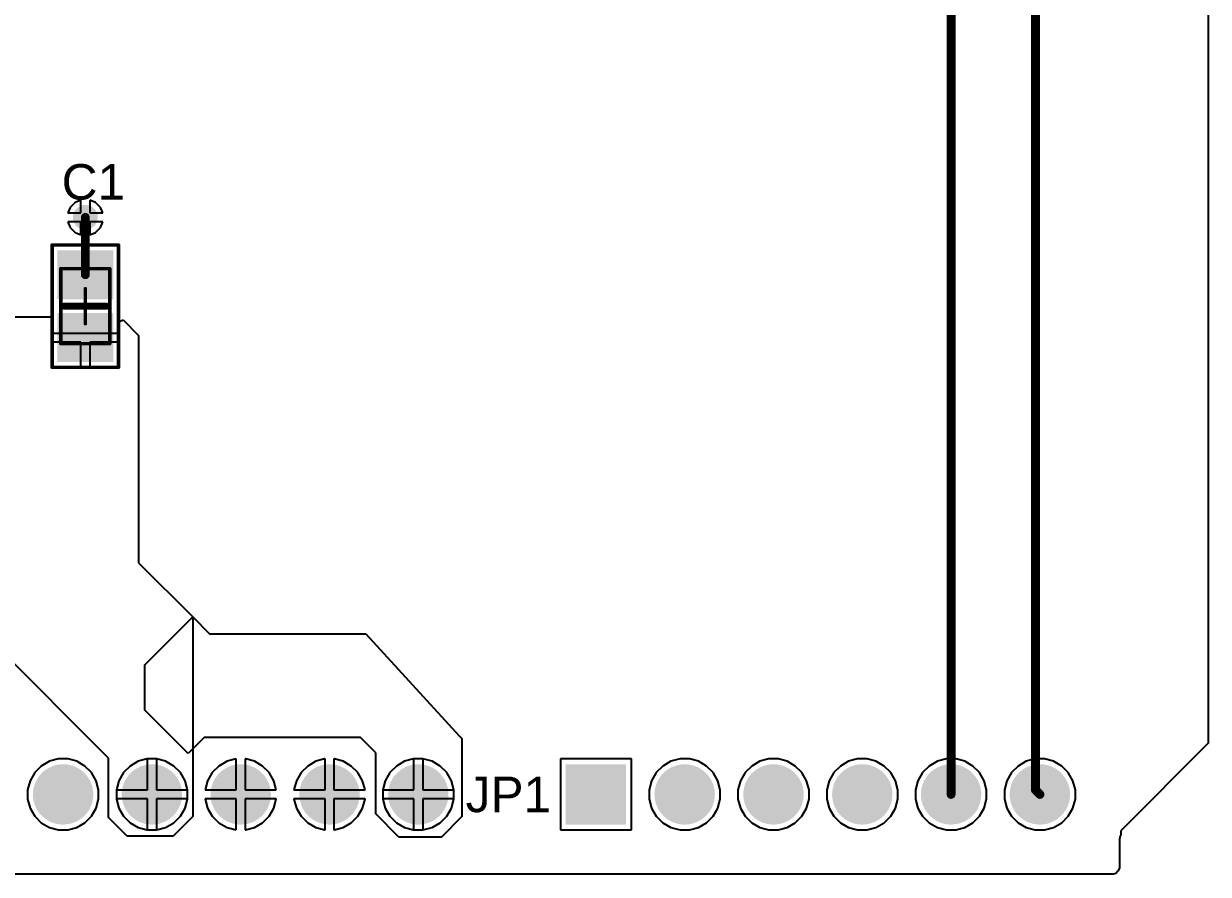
# Model space of a CAD drawing. Header units: inches. Extents: x 0 to 2.69, y 0 to 2.09.
# Drawn here: x 1.356 to 2.69, y 0.01 to 0.968 of the extents above; entities that cross this region are included whole.
import ezdxf

# ---------------------------------------------------------------- set-up
doc = ezdxf.new("R2010")
doc.units = ezdxf.units.IN
doc.header["$MEASUREMENT"] = 0
doc.styles.add('Arial', font='', dxfattribs={"height": 0.2})
doc.styles.get('Arial').set_extended_font_data('Arial')

# ---------------------------------------------------------------- blocks, each defined once
blk = doc.blocks.new('P__________1_8_6')
for color, points in [(216, [(-0.034, 0.034), (0.034, 0.034), (0.034, -0.034), (-0.034, -0.034)]), (6, [(-0.034, 0.034), (0.034, 0.034), (0.034, -0.034), (-0.034, -0.034)]), (9, [(-0.03, 0.03), (0.03, 0.03), (0.03, -0.03), (-0.03, -0.03)]), (1, [(-0.03, 0.03), (0.03, 0.03), (0.03, -0.03), (-0.03, -0.03)]), (5, [(-0.03, 0.03), (0.03, 0.03), (0.03, -0.03), (-0.03, -0.03)])]:
    blk.add_hatch(color=color).paths.add_polyline_path(points)
h = blk.add_hatch(color=156)
edge = h.paths.add_edge_path()
edge.add_arc((0, 0), 0.015, 0, 360)
h = blk.add_hatch(color=216)
edge = h.paths.add_edge_path()
edge.add_arc((0, -0.1), 0.034, 0, 360)
h = blk.add_hatch(color=6)
edge = h.paths.add_edge_path()
edge.add_arc((0, -0.1), 0.034, 0, 360)
h = blk.add_hatch(color=9)
edge = h.paths.add_edge_path()
edge.add_arc((0, -0.1), 0.03, 0, 360)
h = blk.add_hatch(color=1)
edge = h.paths.add_edge_path()
edge.add_arc((0, -0.1), 0.03, 0, 360)
h = blk.add_hatch(color=5)
edge = h.paths.add_edge_path()
edge.add_arc((0, -0.1), 0.03, 0, 360)
h = blk.add_hatch(color=156)
edge = h.paths.add_edge_path()
edge.add_arc((0, -0.1), 0.015, 0, 360)
h = blk.add_hatch(color=216)
edge = h.paths.add_edge_path()
edge.add_arc((0, -0.2), 0.034, 0, 360)
h = blk.add_hatch(color=6)
edge = h.paths.add_edge_path()
edge.add_arc((0, -0.2), 0.034, 0, 360)
h = blk.add_hatch(color=9)
edge = h.paths.add_edge_path()
edge.add_arc((0, -0.2), 0.03, 0, 360)
h = blk.add_hatch(color=1)
edge = h.paths.add_edge_path()
edge.add_arc((0, -0.2), 0.03, 0, 360)
h = blk.add_hatch(color=5)
edge = h.paths.add_edge_path()
edge.add_arc((0, -0.2), 0.03, 0, 360)
h = blk.add_hatch(color=156)
edge = h.paths.add_edge_path()
edge.add_arc((0, -0.2), 0.015, 0, 360)
h = blk.add_hatch(color=216)
edge = h.paths.add_edge_path()
edge.add_arc((0, -0.3), 0.034, 0, 360)
h = blk.add_hatch(color=6)
edge = h.paths.add_edge_path()
edge.add_arc((0, -0.3), 0.034, 0, 360)
h = blk.add_hatch(color=9)
edge = h.paths.add_edge_path()
edge.add_arc((0, -0.3), 0.03, 0, 360)
h = blk.add_hatch(color=1)
edge = h.paths.add_edge_path()
edge.add_arc((0, -0.3), 0.03, 0, 360)
h = blk.add_hatch(color=5)
edge = h.paths.add_edge_path()
edge.add_arc((0, -0.3), 0.03, 0, 360)
h = blk.add_hatch(color=156)
edge = h.paths.add_edge_path()
edge.add_arc((0, -0.3), 0.015, 0, 360)
h = blk.add_hatch(color=216)
edge = h.paths.add_edge_path()
edge.add_arc((0, -0.4), 0.034, 0, 360)
h = blk.add_hatch(color=6)
edge = h.paths.add_edge_path()
edge.add_arc((0, -0.4), 0.034, 0, 360)
h = blk.add_hatch(color=9)
edge = h.paths.add_edge_path()
edge.add_arc((0, -0.4), 0.03, 0, 360)
h = blk.add_hatch(color=1)
edge = h.paths.add_edge_path()
edge.add_arc((0, -0.4), 0.03, 0, 360)
h = blk.add_hatch(color=5)
edge = h.paths.add_edge_path()
edge.add_arc((0, -0.4), 0.03, 0, 360)
h = blk.add_hatch(color=156)
edge = h.paths.add_edge_path()
edge.add_arc((0, -0.4), 0.015, 0, 360)
h = blk.add_hatch(color=216)
edge = h.paths.add_edge_path()
edge.add_arc((0, -0.5), 0.034, 0, 360)
h = blk.add_hatch(color=6)
edge = h.paths.add_edge_path()
edge.add_arc((0, -0.5), 0.034, 0, 360)
h = blk.add_hatch(color=9)
edge = h.paths.add_edge_path()
edge.add_arc((0, -0.5), 0.03, 0, 360)
h = blk.add_hatch(color=1)
edge = h.paths.add_edge_path()
edge.add_arc((0, -0.5), 0.03, 0, 360)
h = blk.add_hatch(color=5)
edge = h.paths.add_edge_path()
edge.add_arc((0, -0.5), 0.03, 0, 360)
h = blk.add_hatch(color=156)
edge = h.paths.add_edge_path()
edge.add_arc((0, -0.5), 0.015, 0, 360)
h = blk.add_hatch(color=216)
edge = h.paths.add_edge_path()
edge.add_arc((0, -0.6), 0.034, 0, 360)
h = blk.add_hatch(color=6)
edge = h.paths.add_edge_path()
edge.add_arc((0, -0.6), 0.034, 0, 360)
h = blk.add_hatch(color=9)
edge = h.paths.add_edge_path()
edge.add_arc((0, -0.6), 0.03, 0, 360)
h = blk.add_hatch(color=1)
edge = h.paths.add_edge_path()
edge.add_arc((0, -0.6), 0.03, 0, 360)
h = blk.add_hatch(color=5)
edge = h.paths.add_edge_path()
edge.add_arc((0, -0.6), 0.03, 0, 360)
h = blk.add_hatch(color=156)
edge = h.paths.add_edge_path()
edge.add_arc((0, -0.6), 0.015, 0, 360)
h = blk.add_hatch(color=216)
edge = h.paths.add_edge_path()
edge.add_arc((0, -0.7), 0.034, 0, 360)
h = blk.add_hatch(color=6)
edge = h.paths.add_edge_path()
edge.add_arc((0, -0.7), 0.034, 0, 360)
h = blk.add_hatch(color=9)
edge = h.paths.add_edge_path()
edge.add_arc((0, -0.7), 0.03, 0, 360)
h = blk.add_hatch(color=1)
edge = h.paths.add_edge_path()
edge.add_arc((0, -0.7), 0.03, 0, 360)
h = blk.add_hatch(color=5)
edge = h.paths.add_edge_path()
edge.add_arc((0, -0.7), 0.03, 0, 360)
h = blk.add_hatch(color=156)
edge = h.paths.add_edge_path()
edge.add_arc((0, -0.7), 0.015, 0, 360)
blk = doc.blocks.new('P__________1_6_8')
for color, points in [(216, [(-0.034, 0.034), (0.034, 0.034), (0.034, -0.034), (-0.034, -0.034)]), (6, [(-0.034, 0.034), (0.034, 0.034), (0.034, -0.034), (-0.034, -0.034)]), (9, [(-0.03, 0.03), (0.03, 0.03), (0.03, -0.03), (-0.03, -0.03)]), (1, [(-0.03, 0.03), (0.03, 0.03), (0.03, -0.03), (-0.03, -0.03)]), (5, [(-0.03, 0.03), (0.03, 0.03), (0.03, -0.03), (-0.03, -0.03)])]:
    blk.add_hatch(color=color).paths.add_polyline_path(points)
h = blk.add_hatch(color=156)
edge = h.paths.add_edge_path()
edge.add_arc((0, 0), 0.015, 0, 360)
h = blk.add_hatch(color=216)
edge = h.paths.add_edge_path()
edge.add_arc((0, -0.1), 0.034, 0, 360)
h = blk.add_hatch(color=6)
edge = h.paths.add_edge_path()
edge.add_arc((0, -0.1), 0.034, 0, 360)
h = blk.add_hatch(color=9)
edge = h.paths.add_edge_path()
edge.add_arc((0, -0.1), 0.03, 0, 360)
h = blk.add_hatch(color=1)
edge = h.paths.add_edge_path()
edge.add_arc((0, -0.1), 0.03, 0, 360)
h = blk.add_hatch(color=5)
edge = h.paths.add_edge_path()
edge.add_arc((0, -0.1), 0.03, 0, 360)
h = blk.add_hatch(color=156)
edge = h.paths.add_edge_path()
edge.add_arc((0, -0.1), 0.015, 0, 360)
h = blk.add_hatch(color=216)
edge = h.paths.add_edge_path()
edge.add_arc((0, -0.2), 0.034, 0, 360)
h = blk.add_hatch(color=6)
edge = h.paths.add_edge_path()
edge.add_arc((0, -0.2), 0.034, 0, 360)
h = blk.add_hatch(color=9)
edge = h.paths.add_edge_path()
edge.add_arc((0, -0.2), 0.03, 0, 360)
h = blk.add_hatch(color=1)
edge = h.paths.add_edge_path()
edge.add_arc((0, -0.2), 0.03, 0, 360)
h = blk.add_hatch(color=5)
edge = h.paths.add_edge_path()
edge.add_arc((0, -0.2), 0.03, 0, 360)
h = blk.add_hatch(color=156)
edge = h.paths.add_edge_path()
edge.add_arc((0, -0.2), 0.015, 0, 360)
h = blk.add_hatch(color=216)
edge = h.paths.add_edge_path()
edge.add_arc((0, -0.3), 0.034, 0, 360)
h = blk.add_hatch(color=6)
edge = h.paths.add_edge_path()
edge.add_arc((0, -0.3), 0.034, 0, 360)
h = blk.add_hatch(color=9)
edge = h.paths.add_edge_path()
edge.add_arc((0, -0.3), 0.03, 0, 360)
h = blk.add_hatch(color=1)
edge = h.paths.add_edge_path()
edge.add_arc((0, -0.3), 0.03, 0, 360)
h = blk.add_hatch(color=5)
edge = h.paths.add_edge_path()
edge.add_arc((0, -0.3), 0.03, 0, 360)
h = blk.add_hatch(color=156)
edge = h.paths.add_edge_path()
edge.add_arc((0, -0.3), 0.015, 0, 360)
h = blk.add_hatch(color=216)
edge = h.paths.add_edge_path()
edge.add_arc((0, -0.4), 0.034, 0, 360)
h = blk.add_hatch(color=6)
edge = h.paths.add_edge_path()
edge.add_arc((0, -0.4), 0.034, 0, 360)
h = blk.add_hatch(color=9)
edge = h.paths.add_edge_path()
edge.add_arc((0, -0.4), 0.03, 0, 360)
h = blk.add_hatch(color=1)
edge = h.paths.add_edge_path()
edge.add_arc((0, -0.4), 0.03, 0, 360)
h = blk.add_hatch(color=5)
edge = h.paths.add_edge_path()
edge.add_arc((0, -0.4), 0.03, 0, 360)
h = blk.add_hatch(color=156)
edge = h.paths.add_edge_path()
edge.add_arc((0, -0.4), 0.015, 0, 360)
h = blk.add_hatch(color=216)
edge = h.paths.add_edge_path()
edge.add_arc((0, -0.5), 0.034, 0, 360)
h = blk.add_hatch(color=6)
edge = h.paths.add_edge_path()
edge.add_arc((0, -0.5), 0.034, 0, 360)
h = blk.add_hatch(color=9)
edge = h.paths.add_edge_path()
edge.add_arc((0, -0.5), 0.03, 0, 360)
h = blk.add_hatch(color=1)
edge = h.paths.add_edge_path()
edge.add_arc((0, -0.5), 0.03, 0, 360)
h = blk.add_hatch(color=5)
edge = h.paths.add_edge_path()
edge.add_arc((0, -0.5), 0.03, 0, 360)
h = blk.add_hatch(color=156)
edge = h.paths.add_edge_path()
edge.add_arc((0, -0.5), 0.015, 0, 360)
blk = doc.blocks.new('6_0805_N_15')
for color, points in [(216, [(-0.06305505, -0.03155895000000001), (-0.06305505, 0.03155914999999999), (-0.007810950000000006, 0.03155915000000001), (-0.007810949999999994, -0.03155895)]), (8, [(-0.05905505, -0.02755895000000001), (-0.05905505, 0.02755914999999999), (-0.01181095000000001, 0.02755915), (-0.01181094999999999, -0.02755895)]), (1, [(-0.05905505, -0.02755895000000001), (-0.05905505, 0.02755914999999999), (-0.01181095000000001, 0.02755915), (-0.01181094999999999, -0.02755895)]), (216, [(0.007811050000000006, -0.03155895000000001), (0.007811049999999994, 0.03155914999999999), (0.06305515, 0.03155915000000001), (0.06305515, -0.03155895)]), (8, [(0.01181105000000001, -0.02755895000000001), (0.01181104999999999, 0.02755914999999999), (0.05905515, 0.02755915), (0.05905515, -0.02755895)]), (1, [(0.01181105000000001, -0.02755895000000001), (0.01181104999999999, 0.02755914999999999), (0.05905515, 0.02755915), (0.05905515, -0.02755895)])]:
    blk.add_hatch(color=color).paths.add_polyline_path(points)
for points in [[(0.0688977, 0.0374017, 0.003937, 0.003937, 0), (-0.0688976, 0.0374017, 0.003937, 0.003937, 0)], [(-0.0688976, -0.0374014, 0.003937, 0.003937, 0), (-0.0688976, 0.0374017, 0.003937, 0.003937, 0)], [(0.0423229, 0.0275592, 0.003937, 0.003937, 0), (-0.0423228, 0.0275592, 0.003937, 0.003937, 0)], [(-0.0423228, -0.0275589, 0.003937, 0.003937, 0), (-0.0423228, 0.0275592, 0.003937, 0.003937, 0)], [(0, -0.023622, 0.007874, 0.007874, 0), (0, 0.023622, 0.007874, 0.007874, 0)], [(0.0423229, -0.0275589, 0.003937, 0.003937, 0), (0.0423229, 0.0275592, 0.003937, 0.003937, 0)], [(0.0688977, -0.0374014, 0.003937, 0.003937, 0), (0.0688977, 0.0374017, 0.003937, 0.003937, 0)], [(1e-07, -0.0196849, 0.003937, 0.003937, 0), (1e-07, 0.0196852, 0.003937, 0.003937, 0)], [(0.0196851, 1e-07, 0.003937, 0.003937, 0), (-0.019685, 1e-07, 0.003937, 0.003937, 0)], [(0.0423229, -0.0275589, 0.003937, 0.003937, 0), (-0.0423228, -0.0275589, 0.003937, 0.003937, 0)], [(0.0688977, -0.0374014, 0.003937, 0.003937, 0), (-0.0688976, -0.0374014, 0.003937, 0.003937, 0)]]:
    blk.add_lwpolyline(points, format="xyseb")
for points in [[(-0.0698818, 0.0374017, 0.0019685, 0.0019685, 1), (-0.0679134, 0.0374017, 0.0019685, 0.0019685, 1)], [(-0.0698818, 0.0374017, 0.0019685, 0.0019685, 1), (-0.0679134, 0.0374017, 0.0019685, 0.0019685, 1)], [(-0.043307, 0.0275592, 0.0019685, 0.0019685, 1), (-0.0413386, 0.0275592, 0.0019685, 0.0019685, 1)], [(-0.043307, 0.0275592, 0.0019685, 0.0019685, 1), (-0.0413386, 0.0275592, 0.0019685, 0.0019685, 1)], [(-0.0019685, 0.023622, 0.003937, 0.003937, 1), (0.0019685, 0.023622, 0.003937, 0.003937, 1)], [(0.0413387, 0.0275592, 0.0019685, 0.0019685, 1), (0.0433071, 0.0275592, 0.0019685, 0.0019685, 1)], [(0.0413387, 0.0275592, 0.0019685, 0.0019685, 1), (0.0433071, 0.0275592, 0.0019685, 0.0019685, 1)], [(0.0679135, 0.0374017, 0.0019685, 0.0019685, 1), (0.0698819, 0.0374017, 0.0019685, 0.0019685, 1)], [(0.0679135, 0.0374017, 0.0019685, 0.0019685, 1), (0.0698819, 0.0374017, 0.0019685, 0.0019685, 1)], [(-0.0009841, 0.0196852, 0.0019685, 0.0019685, 1), (0.0009843, 0.0196852, 0.0019685, 0.0019685, 1)], [(-0.0206692, 1e-07, 0.0019685, 0.0019685, 1), (-0.0187008, 1e-07, 0.0019685, 0.0019685, 1)], [(0.0187009, 1e-07, 0.0019685, 0.0019685, 1), (0.0206693, 1e-07, 0.0019685, 0.0019685, 1)], [(-0.043307, -0.0275589, 0.0019685, 0.0019685, 1), (-0.0413386, -0.0275589, 0.0019685, 0.0019685, 1)], [(-0.043307, -0.0275589, 0.0019685, 0.0019685, 1), (-0.0413386, -0.0275589, 0.0019685, 0.0019685, 1)], [(-0.0019685, -0.023622, 0.003937, 0.003937, 1), (0.0019685, -0.023622, 0.003937, 0.003937, 1)], [(-0.0009841, -0.0196849, 0.0019685, 0.0019685, 1), (0.0009843, -0.0196849, 0.0019685, 0.0019685, 1)], [(0.0413387, -0.0275589, 0.0019685, 0.0019685, 1), (0.0433071, -0.0275589, 0.0019685, 0.0019685, 1)], [(0.0413387, -0.0275589, 0.0019685, 0.0019685, 1), (0.0433071, -0.0275589, 0.0019685, 0.0019685, 1)], [(-0.0698818, -0.0374014, 0.0019685, 0.0019685, 1), (-0.0679134, -0.0374014, 0.0019685, 0.0019685, 1)], [(-0.0698818, -0.0374014, 0.0019685, 0.0019685, 1), (-0.0679134, -0.0374014, 0.0019685, 0.0019685, 1)], [(0.0679135, -0.0374014, 0.0019685, 0.0019685, 1), (0.0698819, -0.0374014, 0.0019685, 0.0019685, 1)], [(0.0679135, -0.0374014, 0.0019685, 0.0019685, 1), (0.0698819, -0.0374014, 0.0019685, 0.0019685, 1)]]:
    blk.add_lwpolyline(points, format="xyseb", close=True)

msp = doc.modelspace()

# ---------------------------------------------------------------- hatches: boundary and pattern name
h = msp.add_hatch(color=216)
edge = h.paths.add_edge_path()
edge.add_arc((1.425, 0.75), 0.014, 0, 360)
h = msp.add_hatch(color=6)
edge = h.paths.add_edge_path()
edge.add_arc((1.425, 0.75), 0.014, 0, 360)
h = msp.add_hatch(color=1)
edge = h.paths.add_edge_path()
edge.add_arc((1.425, 0.75), 0.01, 0, 360)
h = msp.add_hatch(color=5)
edge = h.paths.add_edge_path()
edge.add_arc((1.425, 0.75), 0.01, 0, 360)
h = msp.add_hatch(color=16)
edge = h.paths.add_edge_path()
edge.add_arc((1.425, 0.75), 0.005, 0, 360)

# ---------------------------------------------------------------- linework, layer by layer
for p, q in [((2.6896897, 1.4883101), (2.6896897, 0.1576896)), ((1.4080448, 0.7613291), (1.4054232, 0.755)), ((1.4136709, 0.7669552), (1.4080448, 0.7613291)), ((1.42, 0.7695768), (1.4136709, 0.7669552)), ((1.42, 0.755), (1.42, 0.7695768)), ((1.4363291, 0.7669552), (1.43, 0.7695768)), ((1.43, 0.7695768), (1.43, 0.755)), ((1.4419552, 0.7613291), (1.4363291, 0.7669552)), ((1.4445768, 0.755), (1.4419552, 0.7613291)), ((1.4054232, 0.755), (1.42, 0.755)), ((1.43, 0.755), (1.4445768, 0.755)), ((1.42, 0.745), (1.4054232, 0.745)), ((1.4054232, 0.745), (1.4080448, 0.7386709)), ((1.4080448, 0.7386709), (1.4136709, 0.7330448)), ((1.42, 0.7304232), (1.42, 0.745)), ((1.4445768, 0.745), (1.43, 0.745)), ((1.43, 0.745), (1.43, 0.7304232)), ((1.4363291, 0.7330448), (1.4419552, 0.7386709)), ((1.4419552, 0.7386709), (1.4445768, 0.745)), ((1.4136709, 0.7330448), (1.42, 0.7304232)), ((1.43, 0.7304232), (1.4363291, 0.7330448)), ((1.3395275, 0.638), (1.3874411, 0.638)), ((1.3874411, 0.638), (1.3874411, 0.6195669)), ((1.4625591, 0.6323698), (1.4675591, 0.6344409)), ((1.4625591, 0.6195669), (1.4625591, 0.6323698)), ((1.4675591, 0.6344409), (1.485, 0.617)), ((1.3874411, 0.6195669), (1.4625591, 0.6195669)), ((1.485, 0.617), (1.485, 0.361)), ((1.4200001, 0.6095669), (1.3874411, 0.6095669)), ((1.3874411, 0.6095669), (1.3874411, 0.5809449)), ((1.4200001, 0.5809449), (1.4200001, 0.6095669)), ((1.4625591, 0.6095669), (1.4300001, 0.6095669)), ((1.4300001, 0.6095669), (1.4300001, 0.5809449)), ((1.4625591, 0.5809449), (1.4625591, 0.6095669)), ((1.3874411, 0.5809449), (1.4200001, 0.5809449)), ((1.4300001, 0.5809449), (1.4625591, 0.5809449)), ((1.485, 0.361), (1.546, 0.3)), ((1.492, 0.246), (1.546, 0.3)), ((1.546, 0.3), (1.565, 0.281)), ((1.546, 0.3), (1.546, 0.075)), ((1.451, 0.141), (1.303, 0.289)), ((1.565, 0.281), (1.741, 0.281)), ((1.741, 0.281), (1.846, 0.166)), ((1.492, 0.195), (1.492, 0.246)), ((1.541, 0.146), (1.492, 0.195)), ((1.559, 0.164), (1.541, 0.146)), ((1.735, 0.164), (1.559, 0.164)), ((1.752, 0.147), (1.735, 0.164)), ((1.846, 0.166), (1.849, 0.163)), ((1.849, 0.163), (1.849, 0.075)), ((1.752, 0.078), (1.752, 0.147)), ((2.6896897, 0.1576896), (2.591, 0.059)), ((1.3845606, 0.1372741), (1.3754394, 0.132008)), ((1.3947339, 0.14), (1.3845606, 0.1372741)), ((1.4052661, 0.14), (1.3947339, 0.14)), ((1.4154394, 0.1372741), (1.4052661, 0.14)), ((1.4245606, 0.132008), (1.4154394, 0.1372741)), ((1.451, 0.074), (1.451, 0.141)), ((1.4845606, 0.1372741), (1.4754394, 0.132008)), ((1.4845606, 0.1372741), (1.4754394, 0.132008)), ((1.4947339, 0.14), (1.4845606, 0.1372741)), ((1.4947339, 0.14), (1.4845606, 0.1372741)), ((1.5052661, 0.14), (1.4947339, 0.14)), ((1.495, 0.14), (1.4947339, 0.14)), ((1.495, 0.105), (1.495, 0.14)), ((1.5052661, 0.14), (1.505, 0.14)), ((1.505, 0.14), (1.505, 0.105)), ((1.5154394, 0.1372741), (1.5052661, 0.14)), ((1.5154394, 0.1372741), (1.5052661, 0.14)), ((1.5245606, 0.132008), (1.5154394, 0.1372741)), ((1.5245606, 0.132008), (1.5154394, 0.1372741)), ((1.5845606, 0.1372741), (1.5754394, 0.132008)), ((1.5947339, 0.14), (1.5845606, 0.1372741)), ((1.595, 0.14), (1.5947339, 0.14)), ((1.595, 0.105), (1.595, 0.14)), ((1.6052661, 0.14), (1.605, 0.14)), ((1.605, 0.14), (1.605, 0.105)), ((1.6154394, 0.1372741), (1.6052661, 0.14)), ((1.6245606, 0.132008), (1.6154394, 0.1372741)), ((1.6845606, 0.1372741), (1.6754394, 0.132008)), ((1.6947339, 0.14), (1.6845606, 0.1372741)), ((1.695, 0.14), (1.6947339, 0.14)), ((1.695, 0.105), (1.695, 0.14)), ((1.7052661, 0.14), (1.705, 0.14)), ((1.705, 0.14), (1.705, 0.105)), ((1.7154394, 0.1372741), (1.7052661, 0.14)), ((1.7245606, 0.132008), (1.7154394, 0.1372741)), ((1.7845606, 0.1372741), (1.7754394, 0.132008)), ((1.7845606, 0.1372741), (1.7754394, 0.132008)), ((1.7947339, 0.14), (1.7845606, 0.1372741)), ((1.7947339, 0.14), (1.7845606, 0.1372741)), ((1.8052661, 0.14), (1.7947339, 0.14)), ((1.795, 0.14), (1.7947339, 0.14)), ((1.795, 0.105), (1.795, 0.14)), ((1.8052661, 0.14), (1.805, 0.14)), ((1.805, 0.14), (1.805, 0.105)), ((1.8154394, 0.1372741), (1.8052661, 0.14)), ((1.8154394, 0.1372741), (1.8052661, 0.14)), ((1.8245606, 0.132008), (1.8154394, 0.1372741)), ((1.8245606, 0.132008), (1.8154394, 0.1372741)), ((2.04, 0.14), (1.96, 0.14)), ((1.96, 0.14), (1.96, 0.06)), ((2.04, 0.06), (2.04, 0.14)), ((2.0845606, 0.1372741), (2.0754394, 0.132008)), ((2.0947339, 0.14), (2.0845606, 0.1372741)), ((2.1052661, 0.14), (2.0947339, 0.14)), ((2.1154394, 0.1372741), (2.1052661, 0.14)), ((2.1245606, 0.132008), (2.1154394, 0.1372741)), ((2.1845606, 0.1372741), (2.1754394, 0.132008)), ((2.1947339, 0.14), (2.1845606, 0.1372741)), ((2.2052661, 0.14), (2.1947339, 0.14)), ((2.2154394, 0.1372741), (2.2052661, 0.14)), ((2.2245606, 0.132008), (2.2154394, 0.1372741)), ((2.2845606, 0.1372741), (2.2754394, 0.132008)), ((2.2947339, 0.14), (2.2845606, 0.1372741)), ((2.3052661, 0.14), (2.2947339, 0.14)), ((2.3154394, 0.1372741), (2.3052661, 0.14)), ((2.3245606, 0.132008), (2.3154394, 0.1372741)), ((2.3845606, 0.1372741), (2.3754394, 0.132008)), ((2.3947339, 0.14), (2.3845606, 0.1372741)), ((2.4052661, 0.14), (2.3947339, 0.14)), ((2.4154394, 0.1372741), (2.4052661, 0.14)), ((2.4245606, 0.132008), (2.4154394, 0.1372741)), ((2.4845606, 0.1372741), (2.4754394, 0.132008)), ((2.4947339, 0.14), (2.4845606, 0.1372741)), ((2.5052661, 0.14), (2.4947339, 0.14)), ((2.5154394, 0.1372741), (2.5052661, 0.14)), ((2.5245606, 0.132008), (2.5154394, 0.1372741)), ((1.367992, 0.1245606), (1.3627259, 0.1154394)), ((1.3754394, 0.132008), (1.367992, 0.1245606)), ((1.432008, 0.1245606), (1.4245606, 0.132008)), ((1.4372741, 0.1154394), (1.432008, 0.1245606)), ((1.467992, 0.1245606), (1.4627259, 0.1154394)), ((1.467992, 0.1245606), (1.4627259, 0.1154394)), ((1.4754394, 0.132008), (1.467992, 0.1245606)), ((1.4754394, 0.132008), (1.467992, 0.1245606)), ((1.532008, 0.1245606), (1.5245606, 0.132008)), ((1.532008, 0.1245606), (1.5245606, 0.132008)), ((1.5372741, 0.1154394), (1.532008, 0.1245606)), ((1.5372741, 0.1154394), (1.532008, 0.1245606)), ((1.567992, 0.1245606), (1.5627259, 0.1154394)), ((1.5754394, 0.132008), (1.567992, 0.1245606)), ((1.632008, 0.1245606), (1.6245606, 0.132008)), ((1.6372741, 0.1154394), (1.632008, 0.1245606)), ((1.667992, 0.1245606), (1.6627259, 0.1154394)), ((1.6754394, 0.132008), (1.667992, 0.1245606)), ((1.732008, 0.1245606), (1.7245606, 0.132008)), ((1.7372741, 0.1154394), (1.732008, 0.1245606)), ((1.767992, 0.1245606), (1.7627259, 0.1154394)), ((1.767992, 0.1245606), (1.7627259, 0.1154394)), ((1.7754394, 0.132008), (1.767992, 0.1245606)), ((1.7754394, 0.132008), (1.767992, 0.1245606)), ((1.832008, 0.1245606), (1.8245606, 0.132008)), ((1.832008, 0.1245606), (1.8245606, 0.132008)), ((1.8372741, 0.1154394), (1.832008, 0.1245606)), ((1.8372741, 0.1154394), (1.832008, 0.1245606)), ((2.067992, 0.1245606), (2.0627259, 0.1154394)), ((2.0754394, 0.132008), (2.067992, 0.1245606)), ((2.132008, 0.1245606), (2.1245606, 0.132008)), ((2.1372741, 0.1154394), (2.132008, 0.1245606)), ((2.167992, 0.1245606), (2.1627259, 0.1154394)), ((2.1754394, 0.132008), (2.167992, 0.1245606)), ((2.232008, 0.1245606), (2.2245606, 0.132008)), ((2.2372741, 0.1154394), (2.232008, 0.1245606)), ((2.267992, 0.1245606), (2.2627259, 0.1154394)), ((2.2754394, 0.132008), (2.267992, 0.1245606)), ((2.332008, 0.1245606), (2.3245606, 0.132008)), ((2.3372741, 0.1154394), (2.332008, 0.1245606)), ((2.367992, 0.1245606), (2.3627259, 0.1154394)), ((2.3754394, 0.132008), (2.367992, 0.1245606)), ((2.432008, 0.1245606), (2.4245606, 0.132008)), ((2.4372741, 0.1154394), (2.432008, 0.1245606)), ((2.467992, 0.1245606), (2.4627259, 0.1154394)), ((2.4754394, 0.132008), (2.467992, 0.1245606)), ((2.532008, 0.1245606), (2.5245606, 0.132008)), ((2.5372741, 0.1154394), (2.532008, 0.1245606)), ((1.3627259, 0.1154394), (1.36, 0.1052661)), ((1.44, 0.1052661), (1.4372741, 0.1154394)), ((1.4627259, 0.1154394), (1.46, 0.1052661)), ((1.4627259, 0.1154394), (1.46, 0.1052661)), ((1.54, 0.1052661), (1.5372741, 0.1154394)), ((1.54, 0.1052661), (1.5372741, 0.1154394)), ((1.5627259, 0.1154394), (1.56, 0.1052661)), ((1.64, 0.1052661), (1.6372741, 0.1154394)), ((1.6627259, 0.1154394), (1.66, 0.1052661)), ((1.74, 0.1052661), (1.7372741, 0.1154394)), ((1.7627259, 0.1154394), (1.76, 0.1052661)), ((1.7627259, 0.1154394), (1.76, 0.1052661)), ((1.84, 0.1052661), (1.8372741, 0.1154394)), ((1.84, 0.1052661), (1.8372741, 0.1154394)), ((2.0627259, 0.1154394), (2.06, 0.1052661)), ((2.14, 0.1052661), (2.1372741, 0.1154394)), ((2.1627259, 0.1154394), (2.16, 0.1052661)), ((2.24, 0.1052661), (2.2372741, 0.1154394)), ((2.2627259, 0.1154394), (2.26, 0.1052661)), ((2.34, 0.1052661), (2.3372741, 0.1154394)), ((2.3627259, 0.1154394), (2.36, 0.1052661)), ((2.44, 0.1052661), (2.4372741, 0.1154394)), ((2.4627259, 0.1154394), (2.46, 0.1052661)), ((2.54, 0.1052661), (2.5372741, 0.1154394)), ((1.36, 0.1052661), (1.36, 0.0947339)), ((1.36, 0.0947339), (1.3627259, 0.0845606)), ((1.4372741, 0.0845606), (1.44, 0.0947339)), ((1.44, 0.0947339), (1.44, 0.1052661)), ((1.46, 0.1052661), (1.46, 0.0947339)), ((1.46, 0.1052661), (1.46, 0.105)), ((1.46, 0.105), (1.495, 0.105)), ((1.495, 0.095), (1.46, 0.095)), ((1.46, 0.095), (1.46, 0.0947339)), ((1.46, 0.0947339), (1.4627259, 0.0845606)), ((1.46, 0.0947339), (1.4627259, 0.0845606)), ((1.495, 0.06), (1.495, 0.095)), ((1.505, 0.105), (1.54, 0.105)), ((1.54, 0.095), (1.505, 0.095)), ((1.505, 0.095), (1.505, 0.06)), ((1.5372741, 0.0845606), (1.54, 0.0947339)), ((1.5372741, 0.0845606), (1.54, 0.0947339)), ((1.54, 0.0947339), (1.54, 0.1052661)), ((1.54, 0.105), (1.54, 0.1052661)), ((1.54, 0.0947339), (1.54, 0.095)), ((1.56, 0.1052661), (1.56, 0.105)), ((1.56, 0.105), (1.595, 0.105)), ((1.595, 0.095), (1.56, 0.095)), ((1.56, 0.095), (1.56, 0.0947339)), ((1.56, 0.0947339), (1.5627259, 0.0845606)), ((1.595, 0.06), (1.595, 0.095)), ((1.605, 0.105), (1.64, 0.105)), ((1.64, 0.095), (1.605, 0.095)), ((1.605, 0.095), (1.605, 0.06)), ((1.6372741, 0.0845606), (1.64, 0.0947339)), ((1.64, 0.105), (1.64, 0.1052661)), ((1.64, 0.0947339), (1.64, 0.095)), ((1.66, 0.1052661), (1.66, 0.105)), ((1.66, 0.105), (1.695, 0.105)), ((1.695, 0.095), (1.66, 0.095)), ((1.66, 0.095), (1.66, 0.0947339)), ((1.66, 0.0947339), (1.6627259, 0.0845606)), ((1.695, 0.06), (1.695, 0.095)), ((1.705, 0.105), (1.74, 0.105)), ((1.74, 0.095), (1.705, 0.095)), ((1.705, 0.095), (1.705, 0.06)), ((1.7372741, 0.0845606), (1.74, 0.0947339)), ((1.74, 0.105), (1.74, 0.1052661)), ((1.74, 0.0947339), (1.74, 0.095)), ((1.76, 0.1052661), (1.76, 0.0947339)), ((1.76, 0.1052661), (1.76, 0.105)), ((1.76, 0.105), (1.795, 0.105)), ((1.795, 0.095), (1.76, 0.095)), ((1.76, 0.095), (1.76, 0.0947339)), ((1.76, 0.0947339), (1.7627259, 0.0845606)), ((1.76, 0.0947339), (1.7627259, 0.0845606)), ((1.795, 0.06), (1.795, 0.095)), ((1.805, 0.105), (1.84, 0.105)), ((1.84, 0.095), (1.805, 0.095)), ((1.805, 0.095), (1.805, 0.06)), ((1.8372741, 0.0845606), (1.84, 0.0947339)), ((1.8372741, 0.0845606), (1.84, 0.0947339)), ((1.84, 0.0947339), (1.84, 0.1052661)), ((1.84, 0.105), (1.84, 0.1052661)), ((1.84, 0.0947339), (1.84, 0.095)), ((2.06, 0.1052661), (2.06, 0.0947339)), ((2.06, 0.0947339), (2.0627259, 0.0845606)), ((2.1372741, 0.0845606), (2.14, 0.0947339)), ((2.14, 0.0947339), (2.14, 0.1052661)), ((2.16, 0.1052661), (2.16, 0.0947339)), ((2.16, 0.0947339), (2.1627259, 0.0845606)), ((2.2372741, 0.0845606), (2.24, 0.0947339)), ((2.24, 0.0947339), (2.24, 0.1052661)), ((2.26, 0.1052661), (2.26, 0.0947339)), ((2.26, 0.0947339), (2.2627259, 0.0845606)), ((2.3372741, 0.0845606), (2.34, 0.0947339)), ((2.34, 0.0947339), (2.34, 0.1052661)), ((2.36, 0.1052661), (2.36, 0.0947339)), ((2.36, 0.0947339), (2.3627259, 0.0845606)), ((2.4372741, 0.0845606), (2.44, 0.0947339)), ((2.44, 0.0947339), (2.44, 0.1052661)), ((2.46, 0.1052661), (2.46, 0.0947339)), ((2.46, 0.0947339), (2.4627259, 0.0845606)), ((2.5372741, 0.0845606), (2.54, 0.0947339)), ((2.54, 0.0947339), (2.54, 0.1052661)), ((1.3627259, 0.0845606), (1.367992, 0.0754394)), ((1.432008, 0.0754394), (1.4372741, 0.0845606)), ((1.4627259, 0.0845606), (1.467992, 0.0754394)), ((1.4627259, 0.0845606), (1.467992, 0.0754394)), ((1.532008, 0.0754394), (1.5372741, 0.0845606)), ((1.532008, 0.0754394), (1.5372741, 0.0845606)), ((1.5627259, 0.0845606), (1.567992, 0.0754394)), ((1.632008, 0.0754394), (1.6372741, 0.0845606)), ((1.6627259, 0.0845606), (1.667992, 0.0754394)), ((1.732008, 0.0754394), (1.7372741, 0.0845606)), ((1.7627259, 0.0845606), (1.767992, 0.0754394)), ((1.7627259, 0.0845606), (1.767992, 0.0754394)), ((1.832008, 0.0754394), (1.8372741, 0.0845606)), ((1.832008, 0.0754394), (1.8372741, 0.0845606)), ((2.0627259, 0.0845606), (2.067992, 0.0754394)), ((2.132008, 0.0754394), (2.1372741, 0.0845606)), ((2.1627259, 0.0845606), (2.167992, 0.0754394)), ((2.232008, 0.0754394), (2.2372741, 0.0845606)), ((2.2627259, 0.0845606), (2.267992, 0.0754394)), ((2.332008, 0.0754394), (2.3372741, 0.0845606)), ((2.3627259, 0.0845606), (2.367992, 0.0754394)), ((2.432008, 0.0754394), (2.4372741, 0.0845606)), ((2.4627259, 0.0845606), (2.467992, 0.0754394)), ((2.532008, 0.0754394), (2.5372741, 0.0845606)), ((1.367992, 0.0754394), (1.3754394, 0.067992)), ((1.3754394, 0.067992), (1.3845606, 0.0627259)), ((1.4154394, 0.0627259), (1.4245606, 0.067992)), ((1.4245606, 0.067992), (1.432008, 0.0754394)), ((1.472, 0.053), (1.451, 0.074)), ((1.467992, 0.0754394), (1.4754394, 0.067992)), ((1.467992, 0.0754394), (1.4754394, 0.067992)), ((1.4754394, 0.067992), (1.4845606, 0.0627259)), ((1.4754394, 0.067992), (1.4845606, 0.0627259)), ((1.5154394, 0.0627259), (1.5245606, 0.067992)), ((1.5154394, 0.0627259), (1.5245606, 0.067992)), ((1.546, 0.075), (1.524, 0.053)), ((1.5245606, 0.067992), (1.532008, 0.0754394)), ((1.5245606, 0.067992), (1.532008, 0.0754394)), ((1.567992, 0.0754394), (1.5754394, 0.067992)), ((1.5754394, 0.067992), (1.5845606, 0.0627259)), ((1.6154394, 0.0627259), (1.6245606, 0.067992)), ((1.6245606, 0.067992), (1.632008, 0.0754394)), ((1.667992, 0.0754394), (1.6754394, 0.067992)), ((1.6754394, 0.067992), (1.6845606, 0.0627259)), ((1.7154394, 0.0627259), (1.7245606, 0.067992)), ((1.7245606, 0.067992), (1.732008, 0.0754394)), ((1.778, 0.052), (1.752, 0.078)), ((1.767992, 0.0754394), (1.7754394, 0.067992)), ((1.767992, 0.0754394), (1.7754394, 0.067992)), ((1.7754394, 0.067992), (1.7845606, 0.0627259)), ((1.7754394, 0.067992), (1.7845606, 0.0627259)), ((1.8154394, 0.0627259), (1.8245606, 0.067992)), ((1.8154394, 0.0627259), (1.8245606, 0.067992)), ((1.8245606, 0.067992), (1.832008, 0.0754394)), ((1.8245606, 0.067992), (1.832008, 0.0754394)), ((1.849, 0.075), (1.826, 0.052)), ((2.067992, 0.0754394), (2.0754394, 0.067992)), ((2.0754394, 0.067992), (2.0845606, 0.0627259)), ((2.1154394, 0.0627259), (2.1245606, 0.067992)), ((2.1245606, 0.067992), (2.132008, 0.0754394)), ((2.167992, 0.0754394), (2.1754394, 0.067992)), ((2.1754394, 0.067992), (2.1845606, 0.0627259)), ((2.2154394, 0.0627259), (2.2245606, 0.067992)), ((2.2245606, 0.067992), (2.232008, 0.0754394)), ((2.267992, 0.0754394), (2.2754394, 0.067992)), ((2.2754394, 0.067992), (2.2845606, 0.0627259)), ((2.3154394, 0.0627259), (2.3245606, 0.067992)), ((2.3245606, 0.067992), (2.332008, 0.0754394)), ((2.367992, 0.0754394), (2.3754394, 0.067992)), ((2.3754394, 0.067992), (2.3845606, 0.0627259)), ((2.4154394, 0.0627259), (2.4245606, 0.067992)), ((2.4245606, 0.067992), (2.432008, 0.0754394)), ((2.467992, 0.0754394), (2.4754394, 0.067992)), ((2.4754394, 0.067992), (2.4845606, 0.0627259)), ((2.5154394, 0.0627259), (2.5245606, 0.067992)), ((2.5245606, 0.067992), (2.532008, 0.0754394)), ((1.3845606, 0.0627259), (1.3947339, 0.06)), ((1.3947339, 0.06), (1.4052661, 0.06)), ((1.4052661, 0.06), (1.4154394, 0.0627259)), ((1.4845606, 0.0627259), (1.4947339, 0.06)), ((1.4845606, 0.0627259), (1.4947339, 0.06)), ((1.4947339, 0.06), (1.5052661, 0.06)), ((1.4947339, 0.06), (1.495, 0.06)), ((1.505, 0.06), (1.5052661, 0.06)), ((1.5052661, 0.06), (1.5154394, 0.0627259)), ((1.5052661, 0.06), (1.5154394, 0.0627259)), ((1.5845606, 0.0627259), (1.5947339, 0.06)), ((1.5947339, 0.06), (1.595, 0.06)), ((1.605, 0.06), (1.6052661, 0.06)), ((1.6052661, 0.06), (1.6154394, 0.0627259)), ((1.6845606, 0.0627259), (1.6947339, 0.06)), ((1.6947339, 0.06), (1.695, 0.06)), ((1.705, 0.06), (1.7052661, 0.06)), ((1.7052661, 0.06), (1.7154394, 0.0627259)), ((1.7845606, 0.0627259), (1.7947339, 0.06)), ((1.7845606, 0.0627259), (1.7947339, 0.06)), ((1.7947339, 0.06), (1.8052661, 0.06)), ((1.7947339, 0.06), (1.795, 0.06)), ((1.805, 0.06), (1.8052661, 0.06)), ((1.8052661, 0.06), (1.8154394, 0.0627259)), ((1.8052661, 0.06), (1.8154394, 0.0627259)), ((1.96, 0.06), (2.04, 0.06)), ((2.0845606, 0.0627259), (2.0947339, 0.06)), ((2.0947339, 0.06), (2.1052661, 0.06)), ((2.1052661, 0.06), (2.1154394, 0.0627259)), ((2.1845606, 0.0627259), (2.1947339, 0.06)), ((2.1947339, 0.06), (2.2052661, 0.06)), ((2.2052661, 0.06), (2.2154394, 0.0627259)), ((2.2845606, 0.0627259), (2.2947339, 0.06)), ((2.2947339, 0.06), (2.3052661, 0.06)), ((2.3052661, 0.06), (2.3154394, 0.0627259)), ((2.3845606, 0.0627259), (2.3947339, 0.06)), ((2.3947339, 0.06), (2.4052661, 0.06)), ((2.4052661, 0.06), (2.4154394, 0.0627259)), ((2.4845606, 0.0627259), (2.4947339, 0.06)), ((2.4947339, 0.06), (2.5052661, 0.06)), ((2.5052661, 0.06), (2.5154394, 0.0627259)), ((2.5904658, 0.0534119), (2.5896897, 0.0495101)), ((2.591, 0.0542114), (2.5904658, 0.0534119)), ((2.591, 0.059), (2.591, 0.0542114)), ((1.524, 0.053), (1.472, 0.053)), ((1.826, 0.052), (1.778, 0.052)), ((2.5896897, 0.0495101), (2.5896897, 0.0173648)), ((2.5882046, 0.0137796), (2.5854605, 0.0110355)), ((2.5896897, 0.0173648), (2.5882046, 0.0137796)), ((2.5829607, 0.01), (0.0193051, 0.01)), ((2.5854605, 0.0110355), (2.5829607, 0.01))]:
    msp.add_line(p, q)
for points in [[(2.495, 0.105, 0.01, 0.01, 0), (2.495, 1.4920001, 0.01, 0.01, 0)], [(2.4, 0.1, 0.01, 0.01, 0), (2.4, 1.464, 0.01, 0.01, 0)], [(1.425, 0.6854331, 0.01, 0.01, 0), (1.425, 0.75, 0.01, 0.01, 0)], [(1.425, 0.6854331, 0.01, 0.01, 0), (1.4250001, 0.685433, 0.01, 0.01, 0)], [(2.495, 0.105, 0.01, 0.01, 0), (2.5, 0.1, 0.01, 0.01, 0)]]:
    msp.add_lwpolyline(points, format="xyseb")
for points in [[(1.4225, 0.75, 0.005, 0.005, 1), (1.4275, 0.75, 0.005, 0.005, 1)], [(1.4225, 0.6854331, 0.005, 0.005, 1), (1.4275, 0.6854331, 0.005, 0.005, 1)], [(1.4225, 0.6854331, 0.005, 0.005, 1), (1.4275, 0.6854331, 0.005, 0.005, 1)], [(1.4225001, 0.685433, 0.005, 0.005, 1), (1.4275001, 0.685433, 0.005, 0.005, 1)], [(2.4925, 0.105, 0.005, 0.005, 1), (2.4975, 0.105, 0.005, 0.005, 1)], [(2.4925, 0.105, 0.005, 0.005, 1), (2.4975, 0.105, 0.005, 0.005, 1)], [(2.3975, 0.1, 0.005, 0.005, 1), (2.4025, 0.1, 0.005, 0.005, 1)], [(2.4975, 0.1, 0.005, 0.005, 1), (2.5025, 0.1, 0.005, 0.005, 1)]]:
    msp.add_lwpolyline(points, format="xyseb", close=True)

# ---------------------------------------------------------------- block references
for name, p, rotation in [('6_0805_N_15', (1.425, 0.65), 270), ('P__________1_8_6', (1.1, 0.1), 90), ('P__________1_6_8', (2, 0.1), 90)]:
    msp.add_blockref(name, p, dxfattribs=dict(rotation=rotation))

# ---------------------------------------------------------------- texts
at = {"style": 'Arial'}
for s, p in [('C1', (1.398342, 0.7700065)), ('JP1', (1.8533484, 0.0800065))]:
    msp.add_text(s, height=0.04, dxfattribs=at).set_placement(p)

doc.saveas('drawing.dxf')
